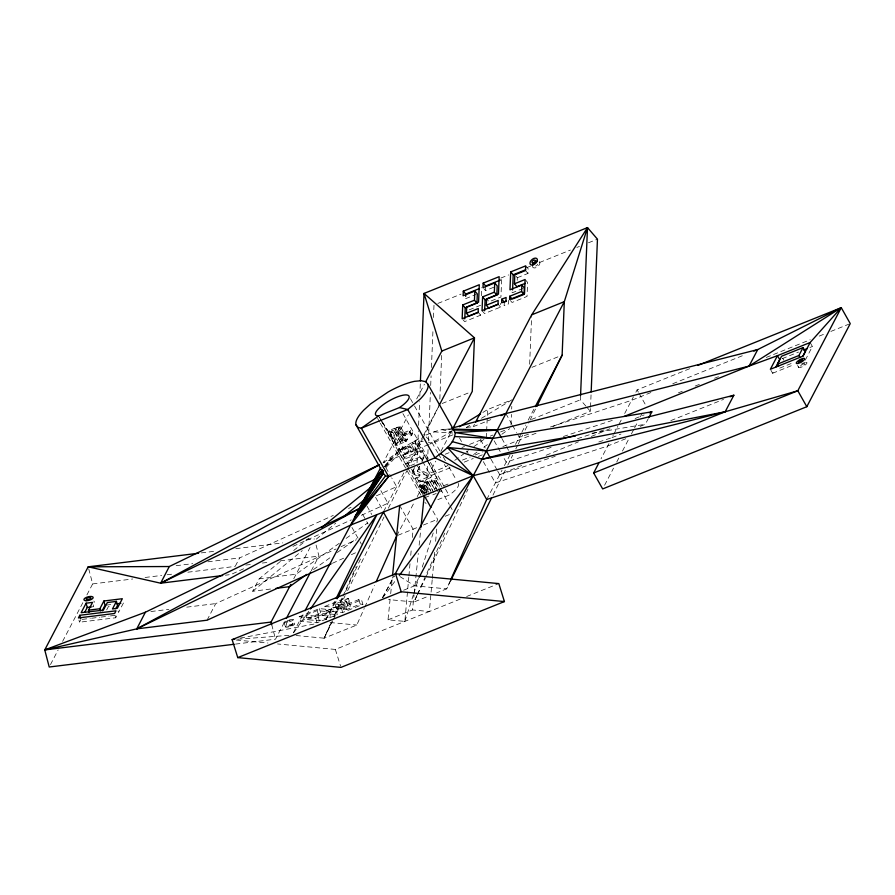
<?xml version="1.0" encoding="UTF-8"?>
<svg xmlns="http://www.w3.org/2000/svg" width="895" height="895" viewBox="0 0 895 895"><rect width="100%" height="100%" fill="white"/><g stroke="black" fill="none" stroke-linecap="round" stroke-linejoin="round"><path stroke-width="0.67" stroke-dasharray="4.47 3.36" d="M417.059 462.816L418.368 430.887M418.603 425.338L419.576 401.732M419.8 396.183L420.37 382.288M450.084 467.828L426.915 477.158L427.486 463.274M427.541 461.887L428.056 449.391M428.403 441.056L430.406 392.457M430.696 385.521L431.088 375.799M431.435 367.465L432.979 329.986M433.493 317.49L434.008 304.994L432.195 302.89M462.983 319.683L464.65 321.607L480.637 315.163L480.749 312.657M481.443 295.674L481.778 287.619M493.682 287.284L485.482 290.584L485.672 285.997M482.036 310.654L484.531 313.541L500.518 307.097L500.674 303.338M501.659 279.553L500.931 297.006L489.095 301.783L486.611 298.885M504.288 302.085L504.142 305.71L508.438 303.976L508.595 300.351M517.209 280.292L517.31 277.719L514.815 274.832M517.31 277.719L527.983 273.422L528.173 268.757L525.678 265.871M585.833 406.073L580.396 399.774L580.564 395.601M553.043 426.356L590.364 411.331L590.476 408.545M590.543 407.158L591.114 393.274M439.837 399.036L441.772 352.429M486.365 437.689L486.6 432.33M486.656 430.998L487.574 409.586L510.788 400.233M511 425.103L511.448 414.419M511.683 409.071L511.795 406.397M529.639 364.22L531.619 316.237M390.119 599.169L388.005 619.832L404.842 621.387L408.78 577.353M408.903 575.977L410.011 563.593M410.749 555.336L411.364 548.456M412.349 537.447L413.098 529.191L400.378 506.648M432.195 579.848L429.365 611.498L335.356 649.434L277.551 643.952M432.319 578.472L434.646 552.338M435.63 541.33L436.861 527.569M390.69 593.653L392.379 577.118M388.005 619.832L412.505 609.965L414.061 594.806M414.206 593.43L418.289 553.468M419.14 545.2L420.829 528.665M404.842 621.387L413.345 594.884M413.77 593.553L418.457 578.975M422.283 567.038L433.337 532.57M436.749 521.964L437.599 519.313L431.569 508.64M286.422 621.79C289.745 616.89 295.618 625.023 290.17 626.019C284.14 627.507 285.941 620.369 290.953 620.392M287.832 626.287L292.363 624.889M296.044 635.506L324.124 638.191L331.542 621.611M333.824 616.51L342.382 597.379M342.953 596.104L356.076 566.759M331.653 621.812L324.124 638.191L356.792 625.034L364.209 608.466M364.78 607.19L374.479 585.509M416.835 595.634L413.982 601.999L388.575 599.572M417.406 594.358L444.793 533.14M450.073 581.191L446.65 588.843L436.592 592.893M411.476 469.148L413.065 471.15L420.035 474.943L418.95 477.013L411.98 473.231L414.564 467.514M411.98 473.231L414.609 467.727M417.294 471.251L418.379 469.17L431.849 475.48L430.763 477.561L417.294 471.251L419.565 466.306M421.825 461.361L424.61 455.577L416.712 440.687L412.382 442.432L411.297 444.513L414.765 450.655L411.252 452.064L408.758 447.634L409.843 445.565L412.338 449.995L411.252 452.064M418.379 469.17L419.509 466.698M422.339 460.522L424.61 455.577L427.821 461.451M333.969 616.767L342.651 597.849M345.537 591.55L360.595 558.771M416.981 595.734L413.982 601.999L427.799 596.439M417.585 594.481L425.382 578.192M425.975 576.939L467.962 489.229M325.948 619.53L335.647 599.549M324.124 638.191L332.772 620.705M333.387 619.452L345.123 595.712M347.596 590.711L384.022 516.986M388.352 508.237L406.878 470.748M407.493 469.506L422.317 439.512M422.932 438.259L438.371 407.024M450.968 580.105L446.65 588.843L414.586 585.833L398.935 575.932M492.966 495.125L505.317 470.143M507.778 465.143L512.723 455.141M515.811 448.898L517.668 445.151M518.283 443.898L522.602 435.149M525.074 430.148L529.392 421.411M530.019 420.158L535.568 408.914M608.958 443.607L601.026 458.799M598.8 441.996L612.012 437.644L613.176 435.373M613.769 434.243L617.852 426.322M293.761 578.741L310.05 547.483M624.699 413.479L633.425 396.843M50.489 664.571L58.153 649.904M62.628 641.357L83.078 602.245M86.904 594.918L92.655 583.92L88.191 566.815M110.421 615.917L117.122 615.1L115.735 617.763L79.521 622.215L80.919 619.553M106.684 609.887L108.384 606.62L112.3 606.139M123.443 603.006L118.476 612.504L117.648 609.294M207.058 620.201L215.74 603.599L336.028 548.971M235.284 566.222L239.625 557.909L333.309 515.386M270.491 589.033L252.681 591.259L259.192 578.808L281.835 560.259M235.497 644.098L275.515 639.175L285.729 619.631M311.281 570.753L318.956 556.086L315.174 541.609M393.845 430.171L391.182 431.233L397.626 442.645L396.541 444.714L395.165 445.274L388.027 432.609L389.112 430.529L394.684 428.28L401.531 440.407L399.472 444.155L392.76 432.24L393.845 430.171L400.557 442.085L407.482 439.098L404.45 433.728L409.955 431.513L411.342 433.963L410.257 436.044L408.87 433.594L410.783 429.902L412.718 433.404L411.633 435.485L410.257 436.044M396.541 444.714L390.097 433.314L391.182 431.233M390.164 436.402L391.249 434.321M388.027 432.609L393.599 430.361L394.684 428.28M395.109 429.757L396.194 427.676L400.535 426.792L403.869 432.688L402.784 434.757L399.45 428.862L400.535 426.792L397.458 427.172L396.373 429.242L395.109 429.757L401.944 441.884L400.445 442.488L393.599 430.361M398.297 429.331L399.383 427.251L406.33 439.557L405.245 441.638L398.297 429.331L399.45 428.862M395.165 445.274L396.25 443.193L397.626 442.645M385.107 466.295C393.554 453.083 407.65 444.502 421.265 437.342M405.245 441.638L406.397 441.168L403.365 435.809L404.45 433.728M401.944 441.884L403.03 439.803L396.194 427.676M426.635 458.755L422.183 450.375L421.097 452.456L403.265 459.627L398.13 450.364L399.215 448.283L402.884 446.806L406.173 452.422L405.088 454.503L401.799 448.876L402.884 446.806M399.472 444.155L403.645 442.477L404.73 440.396L397.458 427.172M406.397 441.168L407.482 439.098M405.088 454.503L407.896 453.373L405.413 448.988L406.498 446.907L409.843 445.565M403.265 459.627L404.35 457.558L422.183 450.375M407.896 453.373L408.981 451.293L406.498 446.907M411.297 444.513L415.627 442.768L416.712 440.687M407.639 467.067L405.703 463.711L406.789 461.63L424.61 455.577M414.765 450.655L415.851 448.574L412.382 442.432M383.597 511.537L404.316 471.933M406.878 467.033L423.055 436.167M423.693 434.936L439.613 404.529M430.763 477.561L417.45 482.92L415.011 478.601L416.097 476.52L420.035 474.943M417.45 482.92L418.536 480.85L431.849 475.48M422.988 494.655L418.659 486.981L419.744 484.911L429.645 480.805L434.388 489.229L436.436 488.401L431.681 479.988L436.827 477.908L442.824 488.558M423.313 493.436L420.023 487.607L421.109 485.526L425.214 483.871L430.215 492.731M424.454 487.025L423.369 489.106L426.009 493.783L427.094 491.702L424.454 487.025L423.917 487.249L426.188 491.277L424.174 493.727L421.221 488.491L422.306 486.421L424.834 485.403L428.604 492.093M396.731 535.769L414.653 501.536M417.215 496.647L435.775 461.171M440.899 451.382L451.785 430.562M420.023 487.607L424.129 485.951L426.076 482.349L418.536 480.85L413.065 471.15M426.188 491.277L425.103 493.358L422.832 489.319L424.834 485.403M430.92 491.512L426.512 483.703L427.597 481.633L418.536 480.85M426.512 483.703L428.56 482.886L429.645 480.805M423.973 494.599L425.058 492.53L427.094 491.702M434.668 489.274L430.596 482.058L431.681 479.988M437.834 491.422L433.292 483.378L434.377 481.309L436.424 480.481L440.966 488.525M430.596 482.058L435.742 479.988L436.827 477.908L427.273 459.952M433.292 483.378L435.339 482.562L436.424 480.481M466.407 427.351L473.209 426.702L474.484 424.252M486.69 499.522L502.073 470.099M504.433 465.568L509.937 455.052M515.509 444.379L521.158 433.583M521.796 432.352L525.633 425.002M528.195 420.102L534.595 407.851M604.584 485.258L613.522 468.152M616.722 462.044L619.911 455.935M622.472 451.046L628.861 438.83M631.411 433.941L633.962 429.052M634.611 427.832L637.799 421.713M640.35 416.835L642.274 413.166M640.216 426.322L645.34 424.264L648.304 418.603M770.919 370.284L772.609 373.271L774.555 369.557M805.276 360.114L812.391 346.488L810.143 342.505M428.548 444.636L383.172 462.804L408.31 414.911M416.69 398.946L424.42 384.212M635.875 392.2L637.106 389.884L691.376 368.024M293.336 632.675L303.752 613.109M418.491 578.494L414.586 585.833L403.265 590.364M326.037 619.586L336.464 600.042M382.545 597.703L394.27 575.72M619.072 424.006L622.26 418.11M382.545 597.737L394.281 576.201M384.649 466.508L386.17 464.27M293.638 632.843L308.842 611.251M385.465 466.34L391.081 458.43L384.481 466.877M382.724 597.804L396.004 579.882M385.353 466.933L397.906 452.21M386.081 467.369L406.196 446.057L415.985 449.682L422.004 460.366M293.683 550.537L308.775 538.175M252.681 591.259L302.264 550.626M316.282 539.148L335.681 523.239M383.172 462.804L406.196 446.057M437.812 499.667L448.943 495.181L452.031 492.955A19.142 5.594 -29.4 0 0 457.323 482.841M422.675 461.551L429.376 473.421L445.71 466.843L447.959 465.221M454.738 460.366L464.908 453.071M466.038 452.266L468.298 450.644M473.947 446.594L484.106 439.3M339.283 543.287L296.1 574.221L259.192 578.808M346.096 538.398L367.688 522.937M473.6 454.537L476.99 452.109M483.77 447.243L488.29 443.998M501.849 434.265L509.758 428.582M313.507 569.556L331.676 556.533M337.348 552.472L356.646 538.633M452.311 430.987L429.813 444.133M482.875 412.438L487.574 409.586M466.228 427.541L469.752 425.405M481.51 418.267L512.074 399.718M348.502 508.483L351.041 507.331M376.359 495.841L396.619 486.645L391.909 478.299M243.597 568.772L230.944 574.523L225.428 575.205M292.978 546.342L351.232 519.894M361.356 515.296L387.949 503.225L380.599 490.203M341.096 546.677L356.288 539.774M332.414 563.279L345.078 557.529M351.399 554.654L356.467 552.36M497.698 471.061L499.701 474.618L524.224 464.415M546.163 455.275L578.427 441.839M591.338 436.469L610.692 428.414M437.868 303.439L461.037 294.108M500.931 278.043L508.651 274.933M526.674 267.672L530.534 266.117M539.54 262.492L570.428 250.052M576.861 247.456L579.434 246.416M588.451 242.791L597.457 239.166M465.601 298.661L476.151 294.41M469.226 309.849L481.062 305.083M523.15 288.403L512.466 292.699L510.799 290.774M442.119 403.511L469.763 392.379M531.977 367.319L559.61 356.188M390.097 433.314L392.76 432.24M403.869 432.688L410.783 429.902M402.784 434.757L409.697 431.972L411.633 435.485M403.365 435.809L408.87 433.594M411.342 433.963L412.718 433.404M401.531 440.407L403.03 439.803M398.13 450.364L401.799 448.876M405.413 448.988L408.758 447.634M406.173 452.422L408.981 451.293M412.338 449.995L415.851 448.574M452.959 434.813L432.319 443.126L428.414 442.488M410.581 465.613L415.459 463.655M490.236 436.122L492.821 435.071M500.562 431.949L507.017 429.343M531.485 419.475L580.396 399.774M415.011 478.601L418.95 477.013M462.469 460.086L470.211 456.976M475.234 454.951L482.785 451.908M464.236 462.122L473.254 458.497M478.4 456.416L482.26 454.861M502.856 446.571L536.318 433.09M418.659 486.981L424.991 484.43L429.029 491.59M421.221 488.491L423.749 487.473L426.266 491.937M678.41 392.827L682.281 391.26M695.202 386.058L701.658 383.452M714.579 378.249L718.461 376.694M766.265 357.441L810.199 339.742M819.238 336.095L825.705 333.499M830.873 331.418L848.963 324.135M424.588 497.777L429.757 495.685M432.811 494.857L436.212 493.492M440.53 491.747L441.873 490.863M782.241 358.638L798.575 352.059M809.885 347.506L812.391 346.488M779.713 368.136L793.574 362.553M772.609 373.271L793.966 364.668M397.995 535.266L416.958 527.625M423.413 525.029L437.599 519.313M445.128 516.281L451.416 513.752M299.176 616.756L319.37 608.622L335.882 610.189L337.281 614.675L317.098 622.808L300.586 621.253L299.176 616.756L315.689 618.322L335.882 610.189M348.457 598.621L334.965 604.058L336.375 608.555L358.817 599.605L361.513 599.863L362.922 604.349L342.729 612.482L326.216 610.916L324.818 606.43L345 598.296L348.457 598.621L349.867 603.118L346.41 602.794L345 598.296M305.922 615.167L317.143 610.647L329.136 611.777L330.535 616.263L319.314 620.794L307.332 619.653L305.922 615.167L317.904 616.297L329.136 611.777M334.965 604.058L338.881 604.427L346.331 601.429L349.028 601.686L350.437 606.172L343.21 609.092L341.8 604.595L345.537 604.953L346.947 609.439L360.215 604.091L362.922 604.349M300.586 621.253L320.768 613.12L337.281 614.675M326.216 610.916L349.028 601.686M307.332 619.653L318.553 615.134L330.535 616.263M324.818 606.43L341.331 607.996L361.513 599.863M336.375 608.555L340.279 608.924L347.73 605.926L350.437 606.172M452.982 430.047C443.361 427.206 433.616 432.117 424.801 435.529L432.319 443.126L437.677 452.613M473.209 426.702L490.796 419.643M445.229 454.224L449.089 452.68M461.943 447.5L464.516 446.471M469.651 444.401L481.23 439.747M650.889 392.547L631.579 400.322L549.631 427.262M672.771 383.742L744.864 354.733M612.012 437.644L620.985 434.041M625.75 438.74L607.739 445.99L495.349 482.942L490.012 473.466M670.791 420.605L723.563 399.383M460.231 599.091L429.365 611.498L412.505 609.965M466.653 596.506L497.519 584.111M635.148 418.502L644.143 414.9M405.703 463.711L423.525 457.647M551.096 447.377L506.212 462.167L503.538 457.423M577.51 438.673L605.233 429.533M499.701 474.618L555.191 456.349M528.486 434.22L519.234 437.252L517.232 433.706M563.425 436.48L614.966 419.531M240.308 638.09L316.561 623.58M591.875 433.225L645.34 424.264M201.341 552.897L216.523 551.029M235.832 548.657L282.753 542.885M306.213 539.998L314.492 538.98M176.181 565.685L192.727 563.66M207.897 561.803L239.625 557.909M92.655 583.92L132.673 578.998M145.091 577.476L161.648 575.44M167.164 574.758L174.066 573.908M187.86 572.207L234.781 566.445M245.823 565.081L251.338 564.409M262.38 563.044L267.896 562.373M280.314 560.841L318.956 556.086M91.1 606.989L93.662 606.665L93.114 604.528M106.337 605.109L111.606 604.461M82.262 619.385L90.305 618.4M91.648 618.232L99.692 617.237M101.034 617.08L109.078 616.084M150.919 611.531L168.853 609.338M186.775 607.146L215.74 603.599M450.084 428.895L441.929 429.667L451.404 431.949M237.712 639.22L289.253 635.327M433.862 431.882L452.769 433.012M330.076 622.528L356.792 625.034M343.21 609.092L346.947 609.439M236.269 640.037L267.918 643.035M423.19 441.638L415.358 440.362L415.985 449.682M525.488 270.536L527.983 273.422M510.396 300.541L512.052 302.465L527.032 296.435L527.602 282.406L525.119 279.497M498.862 305.173L500.518 307.097M586.74 407.124L590.364 411.331M483.815 288.66L485.482 290.584M478.143 312.277L480.637 315.163M416.947 465.601L426.915 477.158M412.036 470.233L416.097 476.52M381.438 420.639L379.223 417.182L381.438 420.773M382.187 421.791L399.215 448.283L409.362 466.105M382.176 421.959L404.35 457.558M782.722 358.235L783.841 360.226M637.106 389.884L638.392 392.167M639.03 393.297L646.1 405.827M505.876 413.579L511.884 424.241M512.555 425.416L516.56 432.52M501.849 438.438L505.865 445.553M506.536 446.739L508.55 450.308M494.174 440.821L500.864 452.68M480.548 439.725L485.224 448.015M491.008 459.202L497.027 469.875M483.334 461.63L489.341 472.28M459.504 438.002L461.507 441.559M466.866 451.046L468.197 453.418M410.413 398.678L413.848 404.764M414.53 405.983L440.62 452.221M443.372 457.088L445.43 460.746M448.865 466.832L456.416 480.212M438.349 453.799L441.022 458.542M444.367 464.471L445.71 466.843M402.94 413.647L429.712 461.104M430.406 462.323L444.815 487.887M445.509 489.095L448.943 495.181M415.627 442.768L421.097 452.456M440.541 489.006L449.245 504.433M449.905 505.619L452.59 510.363M435.339 482.562L438.584 488.301M434.377 481.309L438.27 488.2M428.56 482.886L432.632 490.102M427.597 481.633L433.896 492.787M426.076 482.349L430.797 490.706M424.129 485.951L429.13 494.812M422.306 486.421L425.259 491.646M421.109 485.526L425.058 492.53M389.112 430.529L396.25 443.193M419.744 484.911L424.689 493.671M380.543 419.677L407.314 467.134M408.008 468.353L422.429 493.917M377.6 418.401L379.659 422.048M380.341 423.268L406.431 469.506M407.124 470.725L420.851 495.069M385.857 467.57L391.238 477.113M375.576 497.307L382.926 510.351M367.051 506.201L371.738 514.502M362.71 514.502L366.055 520.431M366.726 521.617L368.058 523.989M351.959 527.457L359.354 540.558M360.036 541.755L361.379 544.138M797.534 365.428L798.664 367.42M435.742 479.988L439.736 487.081M396.373 429.242L403.645 442.477M428.47 462.625L436.827 477.908M358.817 599.605L360.215 604.091M346.331 601.429L347.73 605.926M341.331 607.996L342.729 612.482M338.881 604.427L340.279 608.924M335.356 649.434L340.57 666.115M319.37 608.622L320.768 613.12M317.143 610.647L318.553 615.134M317.904 616.297L319.314 620.794M315.689 618.322L317.098 622.808M293.269 619.687A4.788 0.873 -17.4 0 1 286.534 622.551A4.788 0.873 -17.4 0 1 286.277 621.04A4.788 0.873 -17.4 0 1 293.269 619.687L294.668 624.173A4.788 0.873 -17.4 0 1 287.944 627.048A4.788 0.873 -17.4 0 1 287.675 625.538A4.788 0.873 -17.4 0 1 294.668 624.173M284.118 622.506L285.527 626.992M271.733 624.699L275.515 639.175M115.175 615.615L115.735 617.763M78.973 620.078L79.521 622.215M93.74 601.048A4.788 1.835 -14.6 0 1 94.109 602.402M539.461 261.608A4.374 2.64 -40.8 0 1 537.011 267.135A4.374 2.64 -40.8 0 1 532.435 265.983M426.121 503.393A19.142 5.594 -29.4 0 1 424.968 502.375M443.909 485.739A19.142 5.594 -29.4 0 1 448.171 484.027M537.761 264.193A1.958 1.186 -40.8 0 1 535.68 266.016M805.724 362.341A4.788 1.398 -29.4 0 1 805.466 364.802A4.788 1.398 -29.4 0 1 799.291 367.599A4.788 1.398 -29.4 0 1 800.622 364.645M801.64 363.974A4.788 1.398 -29.4 0 1 804.851 362.52M802.2 364.478A2.372 0.694 -29.4 0 1 804.806 364.052A2.372 0.694 -29.4 0 1 801.54 366.2A2.372 0.694 -29.4 0 1 801.696 364.802"/><path stroke-width="1.34" d="M420.426 380.901L424.029 293.437L587.489 227.61L597.457 239.166L591.17 391.887M466.463 313.284L466.731 306.963L478.568 302.186L479.284 284.733L463.297 291.177L463.107 295.764L474.831 291.043L474.451 300.228L462.726 304.949L462.156 318.721L478.143 312.277L478.299 308.518L466.463 313.284L468.958 316.17L478.433 312.355M464.762 318.855L465.221 307.846L462.726 304.949M465.691 296.357L465.792 294.063L463.297 291.177M465.221 307.846L476.945 303.125L477.326 293.929L474.831 291.043M486.343 305.217L486.611 298.885L498.448 294.119L499.164 276.667L483.177 283.111L482.987 287.698L494.711 282.977L494.331 292.162L482.606 296.883L482.036 310.654L498.023 304.21L498.179 300.44L486.343 305.217L488.838 308.104L498.314 304.289M484.642 310.789L485.101 299.78L482.606 296.883M485.101 299.78L496.826 295.048L497.206 285.863L494.711 282.977M501.793 299.187L501.647 302.823L505.943 301.089L506.1 297.464L501.793 299.187L504.288 302.085L506.436 301.212M514.446 283.793L514.815 274.832L525.488 270.536L525.678 265.871L510.709 271.901L509.971 289.812L521.841 285.024L521.584 291.479L509.702 296.267L509.568 299.579L524.537 293.549L525.119 279.497L514.446 283.793L516.941 286.702L525.242 283.357M512.578 289.946L513.204 274.787L510.709 271.901M513.383 298.684L524.067 294.377L524.336 287.921L521.841 285.024M536.81 406.408L562.127 355.181L564.309 301.649L587.489 227.61L531.675 314.861L475.771 421.791M580.564 395.601L587.489 227.61M383.44 470.658L383.295 473.287L354.991 516.818L388.598 476.543L434.992 457.86C443.126 451.237 454.671 444.121 455.208 432.621L427.933 384.268L425.707 381.706L421.176 380.699L414.653 381.326A37.321 10.897 -29.4 0 0 388.083 392.01L370.631 403.869L363.806 410.089A48.878 14.275 -29.4 0 0 356.02 424.946L383.295 473.287L385.532 475.86L388.598 476.543L350.616 525.074L305.05 610.67M392.525 575.742L399.707 505.462L473.231 475.681L725.163 411.778L797.814 390.757L841.255 307.667L850.25 323.61L806.809 406.71L602.671 488.927L593.665 472.985L599.057 462.592L725.163 411.778L733.855 395.232L481.991 459.258L447.433 447.478L473.231 475.681L486.69 499.522L450.644 579.915M420.974 527.289L424.208 495.595L430.909 507.454M376.191 581.683L396.731 535.769L383.373 512.097L350.616 525.074L136.756 628.872L44.75 649.904L49.214 667.01L234.11 644.266M336.251 598.307L376.873 514.659L310.442 608.98M450.968 580.105L491.724 497.631M380.722 467.593L350.616 525.074M419.151 577.264L481.991 459.258L564.309 301.649L531.675 314.861M331.15 563.85L207.058 620.201L136.756 628.872L145.404 612.214L359.354 508.561L383.295 473.287L363.706 500.271L343.221 517.064M290.83 584.379L271.051 622.07L44.75 649.904L88.191 566.815L160.641 583.193L169.289 566.535L379.39 464.639M79.8 615.279L78.413 617.942L114.616 613.478L116.003 610.815L79.8 615.279L80.639 618.49M89.052 612.303L88.493 610.166L92.554 602.391L86.121 603.185L81.154 612.683L103.361 610.155L107.344 602.548L116.439 601.384L117.513 605.501L115.813 608.768M84.757 612.214L87.24 607.459L86.121 603.185M100.408 610.905L99.848 608.768L103.909 600.992L122.335 598.721L117.368 608.231L112.457 608.992L116.439 601.384M102.131 610.815L105.028 605.266L103.909 600.992M286.366 618.411L310.643 571.972M439.109 405.435L474.462 337.84L424.029 293.437L441.828 351.053L425.707 381.751M453.06 428.112L472.269 391.372L474.462 337.84L441.828 351.053M535.244 406.632L562.127 355.181M648.897 417.473L651.851 411.812L492.832 438.449L454.996 436.57M775.842 367.084L779.724 359.645L777.475 355.662L749.048 366.1L624.184 416.41M778.583 366.144L777.464 364.153L781.592 356.232L803.016 347.607L805.265 351.59L802.904 356.109M777.464 364.153L798.888 355.516L803.016 347.607M810.143 342.505L803.028 356.132L770.36 369.288L777.475 355.662L810.143 342.505L841.255 307.667L697.831 365.428M749.048 366.1L757.741 349.553L841.255 307.667L749.048 366.1L497.161 430.126L455.208 432.621L492.832 438.449M337.113 598.822L383.373 512.097L399.707 505.462M394.919 574.5L440.541 489.006M363.706 500.271L382.78 470.479M321.708 527.569L370.217 487.82L382.378 469.875M370.217 487.82L381.449 471.989M399.327 575.395L473.231 475.681L440.597 453.687M354.991 516.818L385.532 475.86M382.008 470.043L374.591 479.541L160.641 583.193L222.665 575.541M381.762 471.139L374.591 479.541L381.292 472.437M399.506 407.561L402.593 405.334A19.142 5.594 -29.4 0 0 406.531 394.93A19.142 5.594 -29.4 0 0 384.458 403.813A19.142 5.594 -29.4 0 0 376.683 415.761L378.484 416.03L399.506 407.561L407.717 409.518L434.992 457.86L473.231 475.681M306.694 574.433L289.667 586.639L275.973 588.351M378.484 416.03L361.323 428.19L358.257 427.508L356.02 424.946M459.359 426.714L480.514 413.87M475.637 421.836L477.986 420.415M160.641 583.193L379.48 464.796M136.756 628.872L359.354 508.561M465.792 294.063L479.317 288.615M500.428 280.045L485.672 285.997L483.177 283.111M513.204 274.787L525.678 269.764M803.598 350.034L807.368 348.513M593.665 472.985L797.814 390.757L806.809 406.71M232.141 639.645L395.579 573.807L498.806 583.596L504.422 601.563L340.973 667.39L237.757 657.612L232.141 639.645L234.859 639.131M237.757 657.612L401.206 591.774L504.422 601.563M500.853 415.604L505.876 413.579L757.741 349.553L753.87 351.108M729.996 396.787L733.855 395.232M649.289 412.841L651.851 411.812M44.75 649.904L145.404 612.214M486.69 499.522L599.057 462.592M451.114 428.325L505.876 413.579M481.991 459.258L725.163 411.778M575.429 435.977L486.321 450.901L447.433 447.478M198.578 553.233L88.191 566.815L169.289 566.535M87.24 607.459L91.1 606.989M116.865 603.812L120.814 603.331M88.493 610.166L99.848 608.768M452.982 430.047L497.161 430.126L501.178 437.252M452.624 429.141L497.161 430.126M452.333 441.638L486.321 450.901L490.337 458.016M521.584 291.479L524.067 294.377M509.702 296.267L512.197 299.154M494.331 292.162L496.826 295.048M474.451 300.228L476.945 303.125M798.888 355.516L800.007 357.508M388.598 476.543L361.323 428.19L407.717 409.518L420.158 399.136A48.878 14.275 -29.4 0 0 427.933 384.268M395.579 573.807L401.206 591.774M271.051 622.07L271.733 624.699M532.592 265.121A4.374 2.64 -40.8 0 1 533.621 263.32M535.322 261.832A4.374 2.64 -40.8 0 1 537.257 261.06M86.099 600.713A4.788 1.835 -14.6 0 0 93.192 597.591A4.788 1.835 -14.6 0 0 86.323 597.401A4.788 1.835 -14.6 0 0 86.099 600.713M87.33 599.639A2.372 0.906 -14.6 0 0 90.843 598.084A2.372 0.906 -14.6 0 0 87.441 597.994A2.372 0.906 -14.6 0 0 87.33 599.639M533.185 263.13A1.958 1.186 -40.8 0 0 535.299 260.579A1.958 1.186 -40.8 0 0 532.536 261.072A1.958 1.186 -40.8 0 0 533.185 263.13M532.581 265.021A4.374 2.64 -40.8 0 0 537.313 259.326A4.374 2.64 -40.8 0 0 531.127 260.434A4.374 2.64 -40.8 0 0 532.581 265.021M798.385 363.404A4.788 1.398 -29.4 0 0 804.717 358.839A4.788 1.398 -29.4 0 0 798.374 360.663A4.788 1.398 -29.4 0 0 798.385 363.404M799.448 362.173A2.372 0.694 -29.4 0 0 802.591 359.913A2.372 0.694 -29.4 0 0 799.448 360.819A2.372 0.694 -29.4 0 0 799.448 362.173"/></g></svg>
